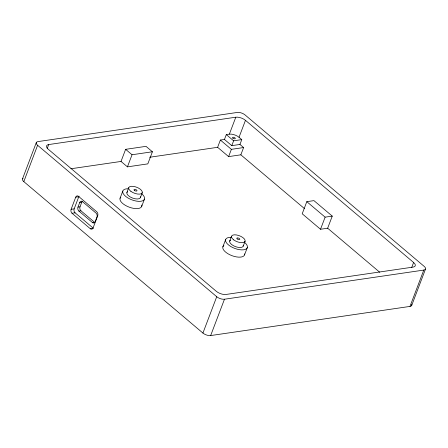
<?xml version="1.0" encoding="UTF-8"?>
<svg xmlns="http://www.w3.org/2000/svg" width="448" height="448" viewBox="0 0 448 448"><rect width="100%" height="100%" fill="white"/><g stroke="black" fill="none" stroke-linecap="round" stroke-linejoin="round"><path stroke-width="0.67" d="M22.495 178.92L36.294 142.587M23.806 181.608L37.604 145.275A5.779 2.559 20.8 0 1 38.018 141.585L237.334 112.442A5.779 2.559 20.8 0 1 245.073 114.94L424.194 266.392A5.779 2.559 20.8 0 1 423.786 270.082L409.982 306.415L210.666 335.558A5.779 2.559 20.8 0 1 202.927 333.06L23.806 181.608A5.779 2.559 20.8 0 1 23.044 178.31M47.225 148.473L48.714 144.558L235.799 117.208A7.224 3.203 20.8 0 1 245.47 120.333L413.605 262.489A7.224 3.203 20.8 0 1 413.09 267.103L226.005 294.459A7.224 3.203 20.8 0 1 216.334 291.334L48.194 149.178A7.224 3.203 20.8 0 1 48.714 144.558M71.12 209.294L75.723 197.182A2.89 2.027 81.7 0 1 78.473 196.308L96.79 211.798A2.89 2.027 81.7 0 1 97.698 215.768L93.1 227.875A2.89 2.027 81.7 0 1 90.345 228.749L72.033 213.265A2.89 2.027 81.7 0 1 71.12 209.294L74.178 208.846L78.781 196.734A2.89 2.027 81.7 0 1 79.078 196.162M77.986 207.105L79.733 202.502A2.89 2.027 81.7 0 1 82.482 201.628L96.04 213.091A2.89 2.027 81.7 0 1 96.947 217.062L95.2 221.665A2.89 2.027 81.7 0 1 92.45 222.538L78.898 211.075A2.89 2.027 81.7 0 1 77.986 207.105L80.024 206.808L81.771 202.205A2.89 2.027 81.7 0 1 82.264 201.398M121.022 161.442L125.625 149.33L146.003 146.35L152.415 151.771L147.812 163.878L127.434 166.863L121.022 161.442L70.896 168.767M127.434 166.863L132.037 154.75L152.415 151.771M120.047 198.307L122.808 191.038M126.874 192.545L128.71 187.701M140.42 197.562L142.262 192.718M141.725 206.332L144.486 199.063M217.622 147.314L220.382 140.05L224.459 139.451L231.784 145.645L239.938 144.458L243.6 147.554L240.839 154.818L228.614 156.61L217.622 147.314L149.643 157.254M224.459 139.451L226.302 134.607L229.359 134.159A7.224 3.203 20.8 0 1 239.03 137.29L241.78 139.614L239.938 144.458M229.359 134.159L235.799 117.208M231.784 145.645L233.626 140.801L241.78 139.614M228.614 156.61L231.375 149.341L243.6 147.554M239.03 137.29L245.47 120.333M222.869 246.842L225.63 239.579M229.695 241.08L231.538 236.236M202.927 333.06L216.731 296.722L37.604 145.275M243.247 246.098L245.09 241.254M210.666 335.558L224.47 299.225L423.786 270.082M244.552 254.867L247.313 247.604M327.656 228.222L332.254 216.11L313.942 200.626L306.807 201.667L302.204 213.78L320.522 229.264L327.656 228.222L379.691 272.222M320.522 229.264L325.125 217.151L332.254 216.11M411.622 267.708L413.605 262.489M411.706 305.413L425.505 269.08M75.723 197.182L78.781 196.734M79.733 202.502L81.771 202.205M78.898 211.075L80.931 210.778L94.489 222.236A2.89 2.027 81.7 0 0 94.735 222.421M72.033 213.265L75.09 212.817L93.402 228.306M92.45 222.538L94.489 222.236M90.345 228.749L92.792 228.396M306.807 201.667L325.125 217.151M226.302 134.607L233.626 140.801M240.839 154.818L304.562 208.695M220.382 140.05L231.375 149.341M125.625 149.33L132.037 154.75M411.678 304.354A5.779 2.559 20.8 0 1 409.982 306.415M224.47 299.225A5.779 2.559 20.8 0 1 216.731 296.722M80.931 210.778A2.89 2.027 81.7 0 1 80.024 206.808M75.09 212.817A2.89 2.027 81.7 0 1 74.178 208.846M243.286 245.263A7.224 3.203 20.8 0 1 235.676 246.708A7.224 3.203 20.8 0 1 230.003 240.554M230.16 240.402A7.224 3.203 20.8 0 1 230.541 240.139M244.664 253.887A11.564 5.124 20.8 0 1 232.103 255.724A11.564 5.124 20.8 0 1 223.367 246.002M223.614 245.762A11.564 5.124 20.8 0 1 223.899 245.538M244.149 242.01A11.564 5.124 20.8 0 1 243.449 249.827A11.564 5.124 20.8 0 1 227.338 243.863A11.564 5.124 20.8 0 1 231.403 237.294M140.459 196.722A7.224 3.203 20.8 0 1 132.429 198.016A7.224 3.203 20.8 0 1 127.512 191.727M141.786 204.994A11.564 5.124 20.8 0 1 129.276 207.189A11.564 5.124 20.8 0 1 120.786 197.221M141.798 193.861A11.564 5.124 20.8 0 1 140.263 201.326A11.564 5.124 20.8 0 1 124.387 195.194A11.564 5.124 20.8 0 1 128.576 188.754M232.915 138.18A1.445 0.638 20.8 0 0 235.239 138.628A1.445 0.638 20.8 0 0 233.654 137.29A1.445 0.638 20.8 0 0 232.915 138.18M233.722 239.893A7.224 3.203 20.8 0 0 245.011 241.438A7.224 3.203 20.8 0 0 236.202 234.903A7.224 3.203 20.8 0 0 233.722 239.893M237.143 238.862A1.59 0.706 20.8 0 0 239.719 239.428A1.59 0.706 20.8 0 0 238.078 237.944A1.59 0.706 20.8 0 0 237.143 238.862M134.406 190.4A1.59 0.706 20.8 0 0 136.937 190.842A1.59 0.706 20.8 0 0 135.122 189.381A1.59 0.706 20.8 0 0 134.406 190.4M130.9 191.352A7.224 3.203 20.8 0 0 142.184 192.903A7.224 3.203 20.8 0 0 133.375 186.368A7.224 3.203 20.8 0 0 130.9 191.352"/></g></svg>
